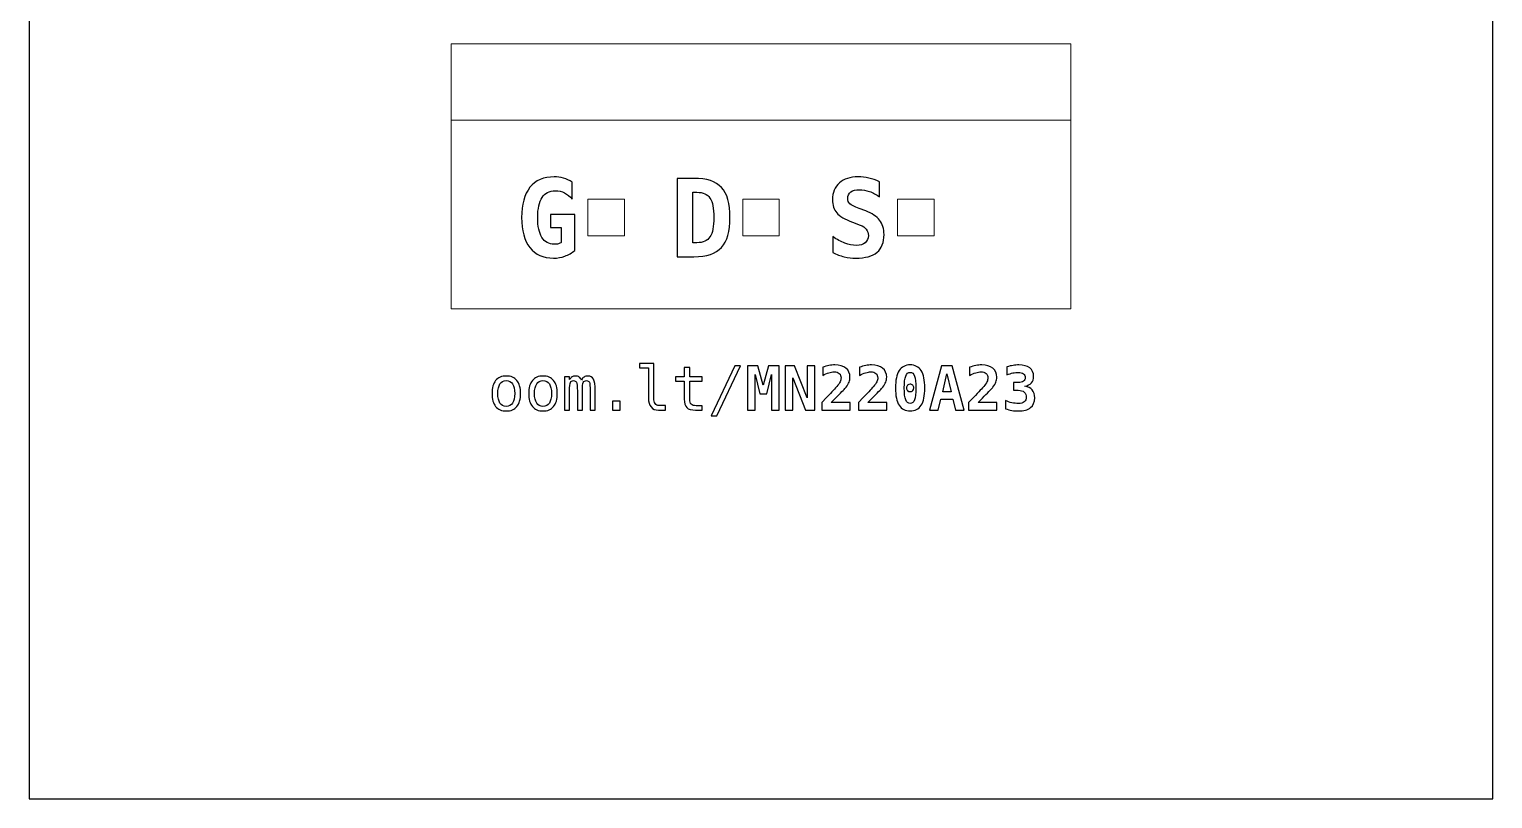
# Model space of a CAD drawing. Header units: centimetres. Extents: x -11.7 to -9.3, y -16.05 to -13.65.
# Drawn here: x -11.7 to -9.3, y -16.05 to -14.787 of the extents above; entities that cross this region are included whole.
import ezdxf

# ---------------------------------------------------------------- set-up
doc = ezdxf.new("R2010")
doc.units = ezdxf.units.CM
doc.header["$MEASUREMENT"] = 0
doc.layers.add('Layer 1', color=7, linetype='Continuous')

msp = doc.modelspace()

# ---------------------------------------------------------------- linework, layer by layer
at = {"layer": 'Layer 1', "color": 7}
msp.add_lwpolyline([(-11.7, -16.05), (-9.3, -16.05), (-9.3, -13.65), (-11.7, -13.65), (-11.7, -16.05)], close=True, dxfattribs=at)
at = {"layer": 'Layer 1', "color": 7, "lineweight": 20}
for points in [[(-11.008, -15.24605), (-9.992, -15.24605), (-9.992, -14.81105), (-11.008, -14.81105), (-11.008, -15.24605)], [(-10.784, -15.12605), (-10.724, -15.12605), (-10.724, -15.06605), (-10.784, -15.06605), (-10.784, -15.12605)], [(-10.53, -15.12605), (-10.47, -15.12605), (-10.47, -15.06605), (-10.53, -15.06605), (-10.53, -15.12605)], [(-10.276, -15.12605), (-10.216, -15.12605), (-10.216, -15.06605), (-10.276, -15.06605), (-10.276, -15.12605)]]:
    msp.add_lwpolyline(points, close=True, dxfattribs=at)
at = {"layer": 'Layer 1', "color": 250, "lineweight": 20}
msp.add_open_spline([(-11.008, -14.93605), (-11.008, -14.93605), (-9.992, -14.93605), (-9.992, -14.93605)], degree=3, dxfattribs=at)
at = {"layer": 'Layer 1', "color": 250}
for points, knots in [([(-10.82756, -15.13699), (-10.82756, -15.13699), (-10.82756, -15.11247), (-10.82756, -15.11247), (-10.82756, -15.11247), (-10.82756, -15.11247), (-10.84496, -15.11247), (-10.84496, -15.11247), (-10.84496, -15.11247), (-10.84496, -15.11247), (-10.84496, -15.0911), (-10.84496, -15.0911), (-10.84496, -15.0911), (-10.84496, -15.0911), (-10.80533, -15.0911), (-10.80533, -15.0911), (-10.80533, -15.0911), (-10.80533, -15.0911), (-10.80533, -15.15001), (-10.80533, -15.15001), (-10.80533, -15.15001), (-10.81021, -15.15418), (-10.81559, -15.15736), (-10.82147, -15.15951), (-10.82147, -15.15951), (-10.82738, -15.16165), (-10.83367, -15.16274), (-10.84037, -15.16274), (-10.84037, -15.16274), (-10.85704, -15.16274), (-10.86989, -15.15695), (-10.87897, -15.14539), (-10.87897, -15.14539), (-10.88806, -15.13381), (-10.89259, -15.11738), (-10.89259, -15.09606), (-10.89259, -15.09606), (-10.89259, -15.07443), (-10.888, -15.0579), (-10.87886, -15.04647), (-10.87886, -15.04647), (-10.86969, -15.03503), (-10.85646, -15.02933), (-10.83917, -15.02933), (-10.83917, -15.02933), (-10.834, -15.02933), (-10.82894, -15.03006), (-10.82394, -15.03153), (-10.82394, -15.03153), (-10.81894, -15.03297), (-10.81424, -15.03509), (-10.80989, -15.03785), (-10.80989, -15.03785), (-10.80989, -15.03785), (-10.80989, -15.06602), (-10.80989, -15.06602), (-10.80989, -15.06602), (-10.81345, -15.06143), (-10.81753, -15.05796), (-10.82218, -15.05564), (-10.82218, -15.05564), (-10.82679, -15.05332), (-10.83185, -15.05214), (-10.83738, -15.05214), (-10.83738, -15.05214), (-10.84702, -15.05214), (-10.85425, -15.05579), (-10.85901, -15.06305), (-10.85901, -15.06305), (-10.86378, -15.07031), (-10.86616, -15.08131), (-10.86616, -15.09606), (-10.86616, -15.09606), (-10.86616, -15.11038), (-10.86386, -15.12126), (-10.85928, -15.12872), (-10.85928, -15.12872), (-10.85466, -15.13619), (-10.84799, -15.13993), (-10.8392, -15.13993), (-10.8392, -15.13993), (-10.83655, -15.13993), (-10.83426, -15.13969), (-10.83229, -15.13919), (-10.83229, -15.13919), (-10.83035, -15.13872), (-10.82876, -15.13799), (-10.82756, -15.13699)], [0, 0, 0, 0, 0.0454545, 0.0454545, 0.0454545, 0.0454545, 0.0909091, 0.0909091, 0.0909091, 0.0909091, 0.1363636, 0.1363636, 0.1363636, 0.1363636, 0.1818182, 0.1818182, 0.1818182, 0.1818182, 0.2272727, 0.2272727, 0.2272727, 0.2272727, 0.2727273, 0.2727273, 0.2727273, 0.2727273, 0.3181818, 0.3181818, 0.3181818, 0.3181818, 0.3636364, 0.3636364, 0.3636364, 0.3636364, 0.4090909, 0.4090909, 0.4090909, 0.4090909, 0.4545455, 0.4545455, 0.4545455, 0.4545455, 0.5, 0.5, 0.5, 0.5, 0.5454545, 0.5454545, 0.5454545, 0.5454545, 0.5909091, 0.5909091, 0.5909091, 0.5909091, 0.6363636, 0.6363636, 0.6363636, 0.6363636, 0.6818182, 0.6818182, 0.6818182, 0.6818182, 0.7272727, 0.7272727, 0.7272727, 0.7272727, 0.7727273, 0.7727273, 0.7727273, 0.7727273, 0.8181818, 0.8181818, 0.8181818, 0.8181818, 0.8636364, 0.8636364, 0.8636364, 0.8636364, 0.9090909, 0.9090909, 0.9090909, 0.9090909, 0.9545455, 0.9545455, 0.9545455, 0.9545455, 1, 1, 1, 1]), ([(-10.63734, -15.03174), (-10.63734, -15.03174), (-10.61012, -15.03174), (-10.61012, -15.03174), (-10.61012, -15.03174), (-10.58913, -15.03174), (-10.57399, -15.03674), (-10.56476, -15.04676), (-10.56476, -15.04676), (-10.5555, -15.05679), (-10.55088, -15.07316), (-10.55088, -15.09592), (-10.55088, -15.09592), (-10.55088, -15.1187), (-10.5555, -15.13514), (-10.56476, -15.14522), (-10.56476, -15.14522), (-10.57399, -15.1553), (-10.58913, -15.16033), (-10.61012, -15.16033), (-10.61012, -15.16033), (-10.61012, -15.16033), (-10.63734, -15.16033), (-10.63734, -15.16033), (-10.63734, -15.16033), (-10.63734, -15.16033), (-10.63734, -15.03174), (-10.63734, -15.03174)], [0, 0, 0, 0, 0.1428571, 0.1428571, 0.1428571, 0.1428571, 0.2857143, 0.2857143, 0.2857143, 0.2857143, 0.4285714, 0.4285714, 0.4285714, 0.4285714, 0.5714286, 0.5714286, 0.5714286, 0.5714286, 0.7142857, 0.7142857, 0.7142857, 0.7142857, 0.8571429, 0.8571429, 0.8571429, 0.8571429, 1, 1, 1, 1]), ([(-10.34988, -15.10382), (-10.36267, -15.09894), (-10.37134, -15.0938), (-10.3759, -15.08845), (-10.3759, -15.08845), (-10.38042, -15.08307), (-10.38269, -15.07587), (-10.38269, -15.06678), (-10.38269, -15.06678), (-10.38269, -15.05514), (-10.37895, -15.04597), (-10.37149, -15.03932), (-10.37149, -15.03932), (-10.36402, -15.03265), (-10.35379, -15.02933), (-10.34074, -15.02933), (-10.34074, -15.02933), (-10.33483, -15.02933), (-10.32892, -15.03001), (-10.32301, -15.03136), (-10.32301, -15.03136), (-10.31707, -15.03271), (-10.31122, -15.03468), (-10.30543, -15.03733), (-10.30543, -15.03733), (-10.30543, -15.03733), (-10.30543, -15.06214), (-10.30543, -15.06214), (-10.30543, -15.06214), (-10.3109, -15.05829), (-10.31642, -15.05538), (-10.32204, -15.05335), (-10.32204, -15.05335), (-10.32768, -15.05135), (-10.33324, -15.05035), (-10.33877, -15.05035), (-10.33877, -15.05035), (-10.34491, -15.05035), (-10.34961, -15.05158), (-10.35288, -15.05405), (-10.35288, -15.05405), (-10.35614, -15.05652), (-10.35779, -15.06005), (-10.35779, -15.06464), (-10.35779, -15.06464), (-10.35779, -15.06819), (-10.35658, -15.07113), (-10.3542, -15.07346), (-10.3542, -15.07346), (-10.35182, -15.07578), (-10.34685, -15.07837), (-10.33927, -15.08116), (-10.33927, -15.08116), (-10.33927, -15.08116), (-10.32833, -15.0853), (-10.32833, -15.0853), (-10.32833, -15.0853), (-10.31801, -15.0891), (-10.3104, -15.09412), (-10.30552, -15.10038), (-10.30552, -15.10038), (-10.30064, -15.10665), (-10.2982, -15.11453), (-10.2982, -15.12405), (-10.2982, -15.12405), (-10.2982, -15.13704), (-10.30202, -15.14672), (-10.30969, -15.15313), (-10.30969, -15.15313), (-10.31736, -15.15953), (-10.32895, -15.16274), (-10.34444, -15.16274), (-10.34444, -15.16274), (-10.35082, -15.16274), (-10.3572, -15.16197), (-10.36361, -15.16045), (-10.36361, -15.16045), (-10.36999, -15.15892), (-10.37619, -15.15668), (-10.38216, -15.15368), (-10.38216, -15.15368), (-10.38216, -15.15368), (-10.38216, -15.1274), (-10.38216, -15.1274), (-10.38216, -15.1274), (-10.3754, -15.13222), (-10.36881, -15.13584), (-10.36249, -15.13819), (-10.36249, -15.13819), (-10.35614, -15.14054), (-10.34988, -15.14172), (-10.34368, -15.14172), (-10.34368, -15.14172), (-10.33741, -15.14172), (-10.33256, -15.14031), (-10.32912, -15.13746), (-10.32912, -15.13746), (-10.32568, -15.1346), (-10.32395, -15.13064), (-10.32395, -15.12552), (-10.32395, -15.12552), (-10.32395, -15.12167), (-10.3251, -15.11829), (-10.32739, -15.11541), (-10.32739, -15.11541), (-10.32968, -15.1125), (-10.333, -15.1102), (-10.33738, -15.10856), (-10.33738, -15.10856), (-10.33738, -15.10856), (-10.34988, -15.10382), (-10.34988, -15.10382)], [0, 0, 0, 0, 0.0357143, 0.0357143, 0.0357143, 0.0357143, 0.0714286, 0.0714286, 0.0714286, 0.0714286, 0.1071429, 0.1071429, 0.1071429, 0.1071429, 0.1428571, 0.1428571, 0.1428571, 0.1428571, 0.1785714, 0.1785714, 0.1785714, 0.1785714, 0.2142857, 0.2142857, 0.2142857, 0.2142857, 0.25, 0.25, 0.25, 0.25, 0.2857143, 0.2857143, 0.2857143, 0.2857143, 0.3214286, 0.3214286, 0.3214286, 0.3214286, 0.3571429, 0.3571429, 0.3571429, 0.3571429, 0.3928571, 0.3928571, 0.3928571, 0.3928571, 0.4285714, 0.4285714, 0.4285714, 0.4285714, 0.4642857, 0.4642857, 0.4642857, 0.4642857, 0.5, 0.5, 0.5, 0.5, 0.5357143, 0.5357143, 0.5357143, 0.5357143, 0.5714286, 0.5714286, 0.5714286, 0.5714286, 0.6071429, 0.6071429, 0.6071429, 0.6071429, 0.6428571, 0.6428571, 0.6428571, 0.6428571, 0.6785714, 0.6785714, 0.6785714, 0.6785714, 0.7142857, 0.7142857, 0.7142857, 0.7142857, 0.75, 0.75, 0.75, 0.75, 0.7857143, 0.7857143, 0.7857143, 0.7857143, 0.8214286, 0.8214286, 0.8214286, 0.8214286, 0.8571429, 0.8571429, 0.8571429, 0.8571429, 0.8928571, 0.8928571, 0.8928571, 0.8928571, 0.9285714, 0.9285714, 0.9285714, 0.9285714, 0.9642857, 0.9642857, 0.9642857, 0.9642857, 1, 1, 1, 1]), ([(-10.61194, -15.05464), (-10.61194, -15.05464), (-10.61194, -15.13743), (-10.61194, -15.13743), (-10.61194, -15.13743), (-10.61194, -15.13743), (-10.60506, -15.13743), (-10.60506, -15.13743), (-10.60506, -15.13743), (-10.59507, -15.13743), (-10.58792, -15.13428), (-10.58369, -15.12799), (-10.58369, -15.12799), (-10.57943, -15.1217), (-10.57731, -15.111), (-10.57731, -15.09592), (-10.57731, -15.09592), (-10.57731, -15.08093), (-10.57943, -15.07028), (-10.58369, -15.06402), (-10.58369, -15.06402), (-10.58792, -15.05776), (-10.59507, -15.05464), (-10.60506, -15.05464), (-10.60506, -15.05464), (-10.60506, -15.05464), (-10.61194, -15.05464), (-10.61194, -15.05464)], [0, 0, 0, 0, 0.1428571, 0.1428571, 0.1428571, 0.1428571, 0.2857143, 0.2857143, 0.2857143, 0.2857143, 0.4285714, 0.4285714, 0.4285714, 0.4285714, 0.5714286, 0.5714286, 0.5714286, 0.5714286, 0.7142857, 0.7142857, 0.7142857, 0.7142857, 0.8571429, 0.8571429, 0.8571429, 0.8571429, 1, 1, 1, 1]), ([(-10.67578, -15.39235), (-10.67578, -15.39639), (-10.67504, -15.39942), (-10.67356, -15.40147), (-10.67356, -15.40147), (-10.67208, -15.40352), (-10.66989, -15.40455), (-10.66699, -15.40455), (-10.66699, -15.40455), (-10.66699, -15.40455), (-10.65649, -15.40455), (-10.65649, -15.40455), (-10.65649, -15.40455), (-10.65649, -15.40455), (-10.65649, -15.41217), (-10.65649, -15.41217), (-10.65649, -15.41217), (-10.65649, -15.41217), (-10.66786, -15.41217), (-10.66786, -15.41217), (-10.66786, -15.41217), (-10.67324, -15.41217), (-10.67739, -15.41044), (-10.68034, -15.40699), (-10.68034, -15.40699), (-10.68329, -15.40354), (-10.68476, -15.39865), (-10.68476, -15.39235), (-10.68476, -15.39235), (-10.68476, -15.39235), (-10.68476, -15.34268), (-10.68476, -15.34268), (-10.68476, -15.34268), (-10.68476, -15.34268), (-10.69916, -15.34268), (-10.69916, -15.34268), (-10.69916, -15.34268), (-10.69916, -15.34268), (-10.69916, -15.33565), (-10.69916, -15.33565), (-10.69916, -15.33565), (-10.69916, -15.33565), (-10.67578, -15.33565), (-10.67578, -15.33565), (-10.67578, -15.33565), (-10.67578, -15.33565), (-10.67578, -15.39235), (-10.67578, -15.39235)], [0, 0, 0, 0, 0.0833333, 0.0833333, 0.0833333, 0.0833333, 0.1666667, 0.1666667, 0.1666667, 0.1666667, 0.25, 0.25, 0.25, 0.25, 0.3333333, 0.3333333, 0.3333333, 0.3333333, 0.4166667, 0.4166667, 0.4166667, 0.4166667, 0.5, 0.5, 0.5, 0.5, 0.5833333, 0.5833333, 0.5833333, 0.5833333, 0.6666667, 0.6666667, 0.6666667, 0.6666667, 0.75, 0.75, 0.75, 0.75, 0.8333333, 0.8333333, 0.8333333, 0.8333333, 0.9166667, 0.9166667, 0.9166667, 0.9166667, 1, 1, 1, 1]), ([(-10.91773, -15.35616), (-10.91015, -15.35616), (-10.90435, -15.35861), (-10.90033, -15.36353), (-10.90033, -15.36353), (-10.89631, -15.36845), (-10.8943, -15.37557), (-10.8943, -15.38487), (-10.8943, -15.38487), (-10.8943, -15.39422), (-10.8963, -15.40134), (-10.9003, -15.40624), (-10.9003, -15.40624), (-10.90432, -15.41114), (-10.91012, -15.41359), (-10.91773, -15.41359), (-10.91773, -15.41359), (-10.92533, -15.41359), (-10.93112, -15.41114), (-10.93514, -15.40624), (-10.93514, -15.40624), (-10.93914, -15.40134), (-10.94114, -15.39422), (-10.94114, -15.38487), (-10.94114, -15.38487), (-10.94114, -15.37557), (-10.93914, -15.36845), (-10.93514, -15.36353), (-10.93514, -15.36353), (-10.93112, -15.35861), (-10.92533, -15.35616), (-10.91773, -15.35616)], [0, 0, 0, 0, 0.125, 0.125, 0.125, 0.125, 0.25, 0.25, 0.25, 0.25, 0.375, 0.375, 0.375, 0.375, 0.5, 0.5, 0.5, 0.5, 0.625, 0.625, 0.625, 0.625, 0.75, 0.75, 0.75, 0.75, 0.875, 0.875, 0.875, 0.875, 1, 1, 1, 1]), ([(-10.85752, -15.35616), (-10.84994, -15.35616), (-10.84414, -15.35861), (-10.84012, -15.36353), (-10.84012, -15.36353), (-10.8361, -15.36845), (-10.83409, -15.37557), (-10.83409, -15.38487), (-10.83409, -15.38487), (-10.83409, -15.39422), (-10.83609, -15.40134), (-10.84009, -15.40624), (-10.84009, -15.40624), (-10.84411, -15.41114), (-10.84991, -15.41359), (-10.85752, -15.41359), (-10.85752, -15.41359), (-10.86512, -15.41359), (-10.87091, -15.41114), (-10.87493, -15.40624), (-10.87493, -15.40624), (-10.87893, -15.40134), (-10.88093, -15.39422), (-10.88093, -15.38487), (-10.88093, -15.38487), (-10.88093, -15.37557), (-10.87893, -15.36845), (-10.87493, -15.36353), (-10.87493, -15.36353), (-10.87091, -15.35861), (-10.86512, -15.35616), (-10.85752, -15.35616)], [0, 0, 0, 0, 0.125, 0.125, 0.125, 0.125, 0.25, 0.25, 0.25, 0.25, 0.375, 0.375, 0.375, 0.375, 0.5, 0.5, 0.5, 0.5, 0.625, 0.625, 0.625, 0.625, 0.75, 0.75, 0.75, 0.75, 0.875, 0.875, 0.875, 0.875, 1, 1, 1, 1]), ([(-10.7944, -15.36305), (-10.7933, -15.3607), (-10.79188, -15.35896), (-10.79016, -15.35785), (-10.79016, -15.35785), (-10.78846, -15.35673), (-10.7864, -15.35616), (-10.784, -15.35616), (-10.784, -15.35616), (-10.7796, -15.35616), (-10.77649, -15.35786), (-10.77469, -15.36126), (-10.77469, -15.36126), (-10.77288, -15.36467), (-10.77198, -15.37107), (-10.77198, -15.38048), (-10.77198, -15.38048), (-10.77198, -15.38048), (-10.77198, -15.41217), (-10.77198, -15.41217), (-10.77198, -15.41217), (-10.77198, -15.41217), (-10.78018, -15.41217), (-10.78018, -15.41217), (-10.78018, -15.41217), (-10.78018, -15.41217), (-10.78018, -15.38087), (-10.78018, -15.38087), (-10.78018, -15.38087), (-10.78018, -15.37315), (-10.78061, -15.36837), (-10.78148, -15.36648), (-10.78148, -15.36648), (-10.78233, -15.36462), (-10.78391, -15.36368), (-10.7862, -15.36368), (-10.7862, -15.36368), (-10.7888, -15.36368), (-10.79058, -15.36468), (-10.79155, -15.36668), (-10.79155, -15.36668), (-10.7925, -15.36868), (-10.79298, -15.37342), (-10.79298, -15.38087), (-10.79298, -15.38087), (-10.79298, -15.38087), (-10.79298, -15.41217), (-10.79298, -15.41217), (-10.79298, -15.41217), (-10.79298, -15.41217), (-10.80118, -15.41217), (-10.80118, -15.41217), (-10.80118, -15.41217), (-10.80118, -15.41217), (-10.80118, -15.38087), (-10.80118, -15.38087), (-10.80118, -15.38087), (-10.80118, -15.37305), (-10.80165, -15.36823), (-10.80258, -15.36642), (-10.80258, -15.36642), (-10.8035, -15.3646), (-10.80516, -15.36368), (-10.80758, -15.36368), (-10.80758, -15.36368), (-10.80996, -15.36368), (-10.81162, -15.36468), (-10.81253, -15.36668), (-10.81253, -15.36668), (-10.81347, -15.36868), (-10.81393, -15.37342), (-10.81393, -15.38087), (-10.81393, -15.38087), (-10.81393, -15.38087), (-10.81393, -15.41217), (-10.81393, -15.41217), (-10.81393, -15.41217), (-10.81393, -15.41217), (-10.82208, -15.41217), (-10.82208, -15.41217), (-10.82208, -15.41217), (-10.82208, -15.41217), (-10.82208, -15.35748), (-10.82208, -15.35748), (-10.82208, -15.35748), (-10.82208, -15.35748), (-10.81393, -15.35748), (-10.81393, -15.35748), (-10.81393, -15.35748), (-10.81393, -15.35748), (-10.81393, -15.36216), (-10.81393, -15.36216), (-10.81393, -15.36216), (-10.81287, -15.36021), (-10.81152, -15.35873), (-10.8099, -15.3577), (-10.8099, -15.3577), (-10.8083, -15.35668), (-10.80646, -15.35616), (-10.80441, -15.35616), (-10.80441, -15.35616), (-10.80193, -15.35616), (-10.79988, -15.35673), (-10.79823, -15.35786), (-10.79823, -15.35786), (-10.79658, -15.35901), (-10.79531, -15.36073), (-10.7944, -15.36305)], [0, 0, 0, 0, 0.037037, 0.037037, 0.037037, 0.037037, 0.0740741, 0.0740741, 0.0740741, 0.0740741, 0.1111111, 0.1111111, 0.1111111, 0.1111111, 0.1481481, 0.1481481, 0.1481481, 0.1481481, 0.1851852, 0.1851852, 0.1851852, 0.1851852, 0.2222222, 0.2222222, 0.2222222, 0.2222222, 0.2592593, 0.2592593, 0.2592593, 0.2592593, 0.2962963, 0.2962963, 0.2962963, 0.2962963, 0.3333333, 0.3333333, 0.3333333, 0.3333333, 0.3703704, 0.3703704, 0.3703704, 0.3703704, 0.4074074, 0.4074074, 0.4074074, 0.4074074, 0.4444444, 0.4444444, 0.4444444, 0.4444444, 0.4814815, 0.4814815, 0.4814815, 0.4814815, 0.5185185, 0.5185185, 0.5185185, 0.5185185, 0.5555556, 0.5555556, 0.5555556, 0.5555556, 0.5925926, 0.5925926, 0.5925926, 0.5925926, 0.6296296, 0.6296296, 0.6296296, 0.6296296, 0.6666667, 0.6666667, 0.6666667, 0.6666667, 0.7037037, 0.7037037, 0.7037037, 0.7037037, 0.7407407, 0.7407407, 0.7407407, 0.7407407, 0.7777778, 0.7777778, 0.7777778, 0.7777778, 0.8148148, 0.8148148, 0.8148148, 0.8148148, 0.8518519, 0.8518519, 0.8518519, 0.8518519, 0.8888889, 0.8888889, 0.8888889, 0.8888889, 0.9259259, 0.9259259, 0.9259259, 0.9259259, 0.962963, 0.962963, 0.962963, 0.962963, 1, 1, 1, 1]), ([(-10.61678, -15.34195), (-10.61678, -15.34195), (-10.61678, -15.35748), (-10.61678, -15.35748), (-10.61678, -15.35748), (-10.61678, -15.35748), (-10.59636, -15.35748), (-10.59636, -15.35748), (-10.59636, -15.35748), (-10.59636, -15.35748), (-10.59636, -15.36447), (-10.59636, -15.36447), (-10.59636, -15.36447), (-10.59636, -15.36447), (-10.61678, -15.36447), (-10.61678, -15.36447), (-10.61678, -15.36447), (-10.61678, -15.36447), (-10.61678, -15.39415), (-10.61678, -15.39415), (-10.61678, -15.39415), (-10.61678, -15.39819), (-10.61602, -15.401), (-10.61448, -15.40259), (-10.61448, -15.40259), (-10.61295, -15.40419), (-10.61028, -15.40499), (-10.60648, -15.40499), (-10.60648, -15.40499), (-10.60648, -15.40499), (-10.59636, -15.40499), (-10.59636, -15.40499), (-10.59636, -15.40499), (-10.59636, -15.40499), (-10.59636, -15.41217), (-10.59636, -15.41217), (-10.59636, -15.41217), (-10.59636, -15.41217), (-10.60735, -15.41217), (-10.60735, -15.41217), (-10.60735, -15.41217), (-10.6141, -15.41217), (-10.61885, -15.41082), (-10.62162, -15.40812), (-10.62162, -15.40812), (-10.62438, -15.40542), (-10.62577, -15.40075), (-10.62577, -15.39415), (-10.62577, -15.39415), (-10.62577, -15.39415), (-10.62577, -15.36447), (-10.62577, -15.36447), (-10.62577, -15.36447), (-10.62577, -15.36447), (-10.64037, -15.36447), (-10.64037, -15.36447), (-10.64037, -15.36447), (-10.64037, -15.36447), (-10.64037, -15.35748), (-10.64037, -15.35748), (-10.64037, -15.35748), (-10.64037, -15.35748), (-10.62577, -15.35748), (-10.62577, -15.35748), (-10.62577, -15.35748), (-10.62577, -15.35748), (-10.62577, -15.34195), (-10.62577, -15.34195), (-10.62577, -15.34195), (-10.62577, -15.34195), (-10.61678, -15.34195), (-10.61678, -15.34195)], [0, 0, 0, 0, 0.0555556, 0.0555556, 0.0555556, 0.0555556, 0.1111111, 0.1111111, 0.1111111, 0.1111111, 0.1666667, 0.1666667, 0.1666667, 0.1666667, 0.2222222, 0.2222222, 0.2222222, 0.2222222, 0.2777778, 0.2777778, 0.2777778, 0.2777778, 0.3333333, 0.3333333, 0.3333333, 0.3333333, 0.3888889, 0.3888889, 0.3888889, 0.3888889, 0.4444444, 0.4444444, 0.4444444, 0.4444444, 0.5, 0.5, 0.5, 0.5, 0.5555556, 0.5555556, 0.5555556, 0.5555556, 0.6111111, 0.6111111, 0.6111111, 0.6111111, 0.6666667, 0.6666667, 0.6666667, 0.6666667, 0.7222222, 0.7222222, 0.7222222, 0.7222222, 0.7777778, 0.7777778, 0.7777778, 0.7777778, 0.8333333, 0.8333333, 0.8333333, 0.8333333, 0.8888889, 0.8888889, 0.8888889, 0.8888889, 0.9444444, 0.9444444, 0.9444444, 0.9444444, 1, 1, 1, 1]), ([(-10.54314, -15.33926), (-10.54314, -15.33926), (-10.53385, -15.33926), (-10.53385, -15.33926), (-10.53385, -15.33926), (-10.53385, -15.33926), (-10.57224, -15.42145), (-10.57224, -15.42145), (-10.57224, -15.42145), (-10.57224, -15.42145), (-10.58158, -15.42145), (-10.58158, -15.42145), (-10.58158, -15.42145), (-10.58158, -15.42145), (-10.54314, -15.33926), (-10.54314, -15.33926)], [0, 0, 0, 0, 0.25, 0.25, 0.25, 0.25, 0.5, 0.5, 0.5, 0.5, 0.75, 0.75, 0.75, 0.75, 1, 1, 1, 1]), ([(-10.52215, -15.33926), (-10.52215, -15.33926), (-10.50496, -15.33926), (-10.50496, -15.33926), (-10.50496, -15.33926), (-10.50496, -15.33926), (-10.49626, -15.37125), (-10.49626, -15.37125), (-10.49626, -15.37125), (-10.49626, -15.37125), (-10.48763, -15.33926), (-10.48763, -15.33926), (-10.48763, -15.33926), (-10.48763, -15.33926), (-10.47034, -15.33926), (-10.47034, -15.33926), (-10.47034, -15.33926), (-10.47034, -15.33926), (-10.47034, -15.41217), (-10.47034, -15.41217), (-10.47034, -15.41217), (-10.47034, -15.41217), (-10.48275, -15.41217), (-10.48275, -15.41217), (-10.48275, -15.41217), (-10.48275, -15.41217), (-10.48275, -15.35376), (-10.48275, -15.35376), (-10.48275, -15.35376), (-10.48275, -15.35376), (-10.49046, -15.38565), (-10.49046, -15.38565), (-10.49046, -15.38565), (-10.49046, -15.38565), (-10.50193, -15.38565), (-10.50193, -15.38565), (-10.50193, -15.38565), (-10.50193, -15.38565), (-10.50975, -15.35376), (-10.50975, -15.35376), (-10.50975, -15.35376), (-10.50975, -15.35376), (-10.50975, -15.41217), (-10.50975, -15.41217), (-10.50975, -15.41217), (-10.50975, -15.41217), (-10.52215, -15.41217), (-10.52215, -15.41217), (-10.52215, -15.41217), (-10.52215, -15.41217), (-10.52215, -15.33926), (-10.52215, -15.33926)], [0, 0, 0, 0, 0.0769231, 0.0769231, 0.0769231, 0.0769231, 0.1538462, 0.1538462, 0.1538462, 0.1538462, 0.2307692, 0.2307692, 0.2307692, 0.2307692, 0.3076923, 0.3076923, 0.3076923, 0.3076923, 0.3846154, 0.3846154, 0.3846154, 0.3846154, 0.4615385, 0.4615385, 0.4615385, 0.4615385, 0.5384615, 0.5384615, 0.5384615, 0.5384615, 0.6153846, 0.6153846, 0.6153846, 0.6153846, 0.6923077, 0.6923077, 0.6923077, 0.6923077, 0.7692308, 0.7692308, 0.7692308, 0.7692308, 0.8461538, 0.8461538, 0.8461538, 0.8461538, 0.9230769, 0.9230769, 0.9230769, 0.9230769, 1, 1, 1, 1]), ([(-10.46032, -15.33926), (-10.46032, -15.33926), (-10.44484, -15.33926), (-10.44484, -15.33926), (-10.44484, -15.33926), (-10.44484, -15.33926), (-10.42454, -15.39225), (-10.42454, -15.39225), (-10.42454, -15.39225), (-10.42454, -15.39225), (-10.42454, -15.33926), (-10.42454, -15.33926), (-10.42454, -15.33926), (-10.42454, -15.33926), (-10.41183, -15.33926), (-10.41183, -15.33926), (-10.41183, -15.33926), (-10.41183, -15.33926), (-10.41183, -15.41217), (-10.41183, -15.41217), (-10.41183, -15.41217), (-10.41183, -15.41217), (-10.42722, -15.41217), (-10.42722, -15.41217), (-10.42722, -15.41217), (-10.42722, -15.41217), (-10.44762, -15.35918), (-10.44762, -15.35918), (-10.44762, -15.35918), (-10.44762, -15.35918), (-10.44762, -15.41217), (-10.44762, -15.41217), (-10.44762, -15.41217), (-10.44762, -15.41217), (-10.46032, -15.41217), (-10.46032, -15.41217), (-10.46032, -15.41217), (-10.46032, -15.41217), (-10.46032, -15.33926), (-10.46032, -15.33926)], [0, 0, 0, 0, 0.1, 0.1, 0.1, 0.1, 0.2, 0.2, 0.2, 0.2, 0.3, 0.3, 0.3, 0.3, 0.4, 0.4, 0.4, 0.4, 0.5, 0.5, 0.5, 0.5, 0.6, 0.6, 0.6, 0.6, 0.7, 0.7, 0.7, 0.7, 0.8, 0.8, 0.8, 0.8, 0.9, 0.9, 0.9, 0.9, 1, 1, 1, 1]), ([(-10.38474, -15.39947), (-10.38474, -15.39947), (-10.35402, -15.39947), (-10.35402, -15.39947), (-10.35402, -15.39947), (-10.35402, -15.39947), (-10.35402, -15.41217), (-10.35402, -15.41217), (-10.35402, -15.41217), (-10.35402, -15.41217), (-10.40031, -15.41217), (-10.40031, -15.41217), (-10.40031, -15.41217), (-10.40031, -15.41217), (-10.40031, -15.39985), (-10.40031, -15.39985), (-10.40031, -15.39985), (-10.40031, -15.39985), (-10.3925, -15.39157), (-10.3925, -15.39157), (-10.3925, -15.39157), (-10.38323, -15.3817), (-10.37759, -15.37563), (-10.37561, -15.37335), (-10.37561, -15.37335), (-10.37318, -15.37055), (-10.37141, -15.36807), (-10.37034, -15.3659), (-10.37034, -15.3659), (-10.36926, -15.36373), (-10.36873, -15.3616), (-10.36873, -15.35948), (-10.36873, -15.35948), (-10.36873, -15.35623), (-10.36971, -15.35371), (-10.37168, -15.35195), (-10.37168, -15.35195), (-10.37364, -15.35016), (-10.37644, -15.34928), (-10.38004, -15.34928), (-10.38004, -15.34928), (-10.38263, -15.34928), (-10.38551, -15.3498), (-10.38871, -15.35081), (-10.38871, -15.35081), (-10.39193, -15.35185), (-10.39526, -15.35333), (-10.39875, -15.35528), (-10.39875, -15.35528), (-10.39875, -15.35528), (-10.39875, -15.34185), (-10.39875, -15.34185), (-10.39875, -15.34185), (-10.39526, -15.34058), (-10.39186, -15.33961), (-10.38851, -15.33895), (-10.38851, -15.33895), (-10.38518, -15.33828), (-10.38198, -15.33795), (-10.37893, -15.33795), (-10.37893, -15.33795), (-10.37121, -15.33795), (-10.36514, -15.33975), (-10.36074, -15.34335), (-10.36074, -15.34335), (-10.35633, -15.34693), (-10.35412, -15.35185), (-10.35412, -15.35806), (-10.35412, -15.35806), (-10.35412, -15.36093), (-10.35461, -15.36362), (-10.35556, -15.36612), (-10.35556, -15.36612), (-10.35653, -15.36863), (-10.35818, -15.37142), (-10.36053, -15.37447), (-10.36053, -15.37447), (-10.36224, -15.37668), (-10.36698, -15.38167), (-10.37473, -15.38942), (-10.37473, -15.38942), (-10.37893, -15.3936), (-10.38226, -15.39697), (-10.38474, -15.39947)], [0, 0, 0, 0, 0.047619, 0.047619, 0.047619, 0.047619, 0.0952381, 0.0952381, 0.0952381, 0.0952381, 0.1428571, 0.1428571, 0.1428571, 0.1428571, 0.1904762, 0.1904762, 0.1904762, 0.1904762, 0.2380952, 0.2380952, 0.2380952, 0.2380952, 0.2857143, 0.2857143, 0.2857143, 0.2857143, 0.3333333, 0.3333333, 0.3333333, 0.3333333, 0.3809524, 0.3809524, 0.3809524, 0.3809524, 0.4285714, 0.4285714, 0.4285714, 0.4285714, 0.4761905, 0.4761905, 0.4761905, 0.4761905, 0.5238095, 0.5238095, 0.5238095, 0.5238095, 0.5714286, 0.5714286, 0.5714286, 0.5714286, 0.6190476, 0.6190476, 0.6190476, 0.6190476, 0.6666667, 0.6666667, 0.6666667, 0.6666667, 0.7142857, 0.7142857, 0.7142857, 0.7142857, 0.7619048, 0.7619048, 0.7619048, 0.7619048, 0.8095238, 0.8095238, 0.8095238, 0.8095238, 0.8571429, 0.8571429, 0.8571429, 0.8571429, 0.9047619, 0.9047619, 0.9047619, 0.9047619, 0.952381, 0.952381, 0.952381, 0.952381, 1, 1, 1, 1]), ([(-10.32453, -15.39947), (-10.32453, -15.39947), (-10.29381, -15.39947), (-10.29381, -15.39947), (-10.29381, -15.39947), (-10.29381, -15.39947), (-10.29381, -15.41217), (-10.29381, -15.41217), (-10.29381, -15.41217), (-10.29381, -15.41217), (-10.3401, -15.41217), (-10.3401, -15.41217), (-10.3401, -15.41217), (-10.3401, -15.41217), (-10.3401, -15.39985), (-10.3401, -15.39985), (-10.3401, -15.39985), (-10.3401, -15.39985), (-10.33229, -15.39157), (-10.33229, -15.39157), (-10.33229, -15.39157), (-10.32302, -15.3817), (-10.31738, -15.37563), (-10.3154, -15.37335), (-10.3154, -15.37335), (-10.31297, -15.37055), (-10.3112, -15.36807), (-10.31013, -15.3659), (-10.31013, -15.3659), (-10.30905, -15.36373), (-10.30852, -15.3616), (-10.30852, -15.35948), (-10.30852, -15.35948), (-10.30852, -15.35623), (-10.3095, -15.35371), (-10.31147, -15.35195), (-10.31147, -15.35195), (-10.31343, -15.35016), (-10.31623, -15.34928), (-10.31983, -15.34928), (-10.31983, -15.34928), (-10.32242, -15.34928), (-10.3253, -15.3498), (-10.3285, -15.35081), (-10.3285, -15.35081), (-10.33172, -15.35185), (-10.33505, -15.35333), (-10.33854, -15.35528), (-10.33854, -15.35528), (-10.33854, -15.35528), (-10.33854, -15.34185), (-10.33854, -15.34185), (-10.33854, -15.34185), (-10.33505, -15.34058), (-10.33165, -15.33961), (-10.3283, -15.33895), (-10.3283, -15.33895), (-10.32497, -15.33828), (-10.32177, -15.33795), (-10.31872, -15.33795), (-10.31872, -15.33795), (-10.311, -15.33795), (-10.30493, -15.33975), (-10.30053, -15.34335), (-10.30053, -15.34335), (-10.29612, -15.34693), (-10.29391, -15.35185), (-10.29391, -15.35806), (-10.29391, -15.35806), (-10.29391, -15.36093), (-10.2944, -15.36362), (-10.29535, -15.36612), (-10.29535, -15.36612), (-10.29632, -15.36863), (-10.29797, -15.37142), (-10.30032, -15.37447), (-10.30032, -15.37447), (-10.30203, -15.37668), (-10.30677, -15.38167), (-10.31452, -15.38942), (-10.31452, -15.38942), (-10.31872, -15.3936), (-10.32205, -15.39697), (-10.32453, -15.39947)], [0, 0, 0, 0, 0.047619, 0.047619, 0.047619, 0.047619, 0.0952381, 0.0952381, 0.0952381, 0.0952381, 0.1428571, 0.1428571, 0.1428571, 0.1428571, 0.1904762, 0.1904762, 0.1904762, 0.1904762, 0.2380952, 0.2380952, 0.2380952, 0.2380952, 0.2857143, 0.2857143, 0.2857143, 0.2857143, 0.3333333, 0.3333333, 0.3333333, 0.3333333, 0.3809524, 0.3809524, 0.3809524, 0.3809524, 0.4285714, 0.4285714, 0.4285714, 0.4285714, 0.4761905, 0.4761905, 0.4761905, 0.4761905, 0.5238095, 0.5238095, 0.5238095, 0.5238095, 0.5714286, 0.5714286, 0.5714286, 0.5714286, 0.6190476, 0.6190476, 0.6190476, 0.6190476, 0.6666667, 0.6666667, 0.6666667, 0.6666667, 0.7142857, 0.7142857, 0.7142857, 0.7142857, 0.7619048, 0.7619048, 0.7619048, 0.7619048, 0.8095238, 0.8095238, 0.8095238, 0.8095238, 0.8571429, 0.8571429, 0.8571429, 0.8571429, 0.9047619, 0.9047619, 0.9047619, 0.9047619, 0.952381, 0.952381, 0.952381, 0.952381, 1, 1, 1, 1]), ([(-10.27951, -15.37578), (-10.27951, -15.36317), (-10.27751, -15.3537), (-10.27351, -15.3474), (-10.27351, -15.3474), (-10.26949, -15.3411), (-10.26347, -15.33795), (-10.25542, -15.33795), (-10.25542, -15.33795), (-10.24736, -15.33795), (-10.24132, -15.34108), (-10.23731, -15.34736), (-10.23731, -15.34736), (-10.2333, -15.35365), (-10.2313, -15.36313), (-10.2313, -15.37578), (-10.2313, -15.37578), (-10.2313, -15.38842), (-10.2333, -15.39789), (-10.23731, -15.40417), (-10.23731, -15.40417), (-10.24132, -15.41045), (-10.24736, -15.41359), (-10.25542, -15.41359), (-10.25542, -15.41359), (-10.26347, -15.41359), (-10.26949, -15.41044), (-10.27351, -15.40414), (-10.27351, -15.40414), (-10.27751, -15.39784), (-10.27951, -15.38838), (-10.27951, -15.37578)], [0, 0, 0, 0, 0.125, 0.125, 0.125, 0.125, 0.25, 0.25, 0.25, 0.25, 0.375, 0.375, 0.375, 0.375, 0.5, 0.5, 0.5, 0.5, 0.625, 0.625, 0.625, 0.625, 0.75, 0.75, 0.75, 0.75, 0.875, 0.875, 0.875, 0.875, 1, 1, 1, 1]), ([(-10.25542, -15.35015), (-10.25876, -15.35015), (-10.26117, -15.35218), (-10.26271, -15.35625), (-10.26271, -15.35625), (-10.26424, -15.36033), (-10.26501, -15.36683), (-10.26501, -15.37578), (-10.26501, -15.37578), (-10.26501, -15.38472), (-10.26424, -15.3912), (-10.26271, -15.39528), (-10.26271, -15.39528), (-10.26117, -15.39935), (-10.25876, -15.40139), (-10.25542, -15.40139), (-10.25542, -15.40139), (-10.25207, -15.40139), (-10.24964, -15.39935), (-10.24811, -15.39528), (-10.24811, -15.39528), (-10.24657, -15.3912), (-10.24581, -15.38472), (-10.24581, -15.37578), (-10.24581, -15.37578), (-10.24581, -15.36683), (-10.24657, -15.36033), (-10.24811, -15.35625), (-10.24811, -15.35625), (-10.24964, -15.35218), (-10.25207, -15.35015), (-10.25542, -15.35015)], [0, 0, 0, 0, 0.125, 0.125, 0.125, 0.125, 0.25, 0.25, 0.25, 0.25, 0.375, 0.375, 0.375, 0.375, 0.5, 0.5, 0.5, 0.5, 0.625, 0.625, 0.625, 0.625, 0.75, 0.75, 0.75, 0.75, 0.875, 0.875, 0.875, 0.875, 1, 1, 1, 1]), ([(-10.204, -15.33926), (-10.204, -15.33926), (-10.18638, -15.33926), (-10.18638, -15.33926), (-10.18638, -15.33926), (-10.18638, -15.33926), (-10.16669, -15.41217), (-10.16669, -15.41217), (-10.16669, -15.41217), (-10.16669, -15.41217), (-10.1811, -15.41217), (-10.1811, -15.41217), (-10.1811, -15.41217), (-10.1811, -15.41217), (-10.1856, -15.39415), (-10.1856, -15.39415), (-10.1856, -15.39415), (-10.1856, -15.39415), (-10.20488, -15.39415), (-10.20488, -15.39415), (-10.20488, -15.39415), (-10.20488, -15.39415), (-10.20928, -15.41217), (-10.20928, -15.41217), (-10.20928, -15.41217), (-10.20928, -15.41217), (-10.22368, -15.41217), (-10.22368, -15.41217), (-10.22368, -15.41217), (-10.22368, -15.41217), (-10.204, -15.33926), (-10.204, -15.33926)], [0, 0, 0, 0, 0.125, 0.125, 0.125, 0.125, 0.25, 0.25, 0.25, 0.25, 0.375, 0.375, 0.375, 0.375, 0.5, 0.5, 0.5, 0.5, 0.625, 0.625, 0.625, 0.625, 0.75, 0.75, 0.75, 0.75, 0.875, 0.875, 0.875, 0.875, 1, 1, 1, 1]), ([(-10.19521, -15.35245), (-10.19521, -15.35245), (-10.202, -15.38228), (-10.202, -15.38228), (-10.202, -15.38228), (-10.202, -15.38228), (-10.18838, -15.38228), (-10.18838, -15.38228), (-10.18838, -15.38228), (-10.18838, -15.38228), (-10.19521, -15.35245), (-10.19521, -15.35245)], [0, 0, 0, 0, 0.3333333, 0.3333333, 0.3333333, 0.3333333, 0.6666667, 0.6666667, 0.6666667, 0.6666667, 1, 1, 1, 1]), ([(-10.1439, -15.39947), (-10.1439, -15.39947), (-10.11318, -15.39947), (-10.11318, -15.39947), (-10.11318, -15.39947), (-10.11318, -15.39947), (-10.11318, -15.41217), (-10.11318, -15.41217), (-10.11318, -15.41217), (-10.11318, -15.41217), (-10.15947, -15.41217), (-10.15947, -15.41217), (-10.15947, -15.41217), (-10.15947, -15.41217), (-10.15947, -15.39985), (-10.15947, -15.39985), (-10.15947, -15.39985), (-10.15947, -15.39985), (-10.15166, -15.39157), (-10.15166, -15.39157), (-10.15166, -15.39157), (-10.14239, -15.3817), (-10.13675, -15.37563), (-10.13477, -15.37335), (-10.13477, -15.37335), (-10.13234, -15.37055), (-10.13057, -15.36807), (-10.1295, -15.3659), (-10.1295, -15.3659), (-10.12842, -15.36373), (-10.12789, -15.3616), (-10.12789, -15.35948), (-10.12789, -15.35948), (-10.12789, -15.35623), (-10.12887, -15.35371), (-10.13084, -15.35195), (-10.13084, -15.35195), (-10.1328, -15.35016), (-10.1356, -15.34928), (-10.1392, -15.34928), (-10.1392, -15.34928), (-10.14179, -15.34928), (-10.14467, -15.3498), (-10.14787, -15.35081), (-10.14787, -15.35081), (-10.15109, -15.35185), (-10.15442, -15.35333), (-10.15791, -15.35528), (-10.15791, -15.35528), (-10.15791, -15.35528), (-10.15791, -15.34185), (-10.15791, -15.34185), (-10.15791, -15.34185), (-10.15442, -15.34058), (-10.15102, -15.33961), (-10.14767, -15.33895), (-10.14767, -15.33895), (-10.14434, -15.33828), (-10.14114, -15.33795), (-10.13809, -15.33795), (-10.13809, -15.33795), (-10.13037, -15.33795), (-10.1243, -15.33975), (-10.1199, -15.34335), (-10.1199, -15.34335), (-10.11549, -15.34693), (-10.11328, -15.35185), (-10.11328, -15.35806), (-10.11328, -15.35806), (-10.11328, -15.36093), (-10.11377, -15.36362), (-10.11472, -15.36612), (-10.11472, -15.36612), (-10.11569, -15.36863), (-10.11734, -15.37142), (-10.11969, -15.37447), (-10.11969, -15.37447), (-10.1214, -15.37668), (-10.12614, -15.38167), (-10.13389, -15.38942), (-10.13389, -15.38942), (-10.13809, -15.3936), (-10.14142, -15.39697), (-10.1439, -15.39947)], [0, 0, 0, 0, 0.047619, 0.047619, 0.047619, 0.047619, 0.0952381, 0.0952381, 0.0952381, 0.0952381, 0.1428571, 0.1428571, 0.1428571, 0.1428571, 0.1904762, 0.1904762, 0.1904762, 0.1904762, 0.2380952, 0.2380952, 0.2380952, 0.2380952, 0.2857143, 0.2857143, 0.2857143, 0.2857143, 0.3333333, 0.3333333, 0.3333333, 0.3333333, 0.3809524, 0.3809524, 0.3809524, 0.3809524, 0.4285714, 0.4285714, 0.4285714, 0.4285714, 0.4761905, 0.4761905, 0.4761905, 0.4761905, 0.5238095, 0.5238095, 0.5238095, 0.5238095, 0.5714286, 0.5714286, 0.5714286, 0.5714286, 0.6190476, 0.6190476, 0.6190476, 0.6190476, 0.6666667, 0.6666667, 0.6666667, 0.6666667, 0.7142857, 0.7142857, 0.7142857, 0.7142857, 0.7619048, 0.7619048, 0.7619048, 0.7619048, 0.8095238, 0.8095238, 0.8095238, 0.8095238, 0.8571429, 0.8571429, 0.8571429, 0.8571429, 0.9047619, 0.9047619, 0.9047619, 0.9047619, 0.952381, 0.952381, 0.952381, 0.952381, 1, 1, 1, 1]), ([(-10.07808, -15.37955), (-10.07808, -15.37955), (-10.08579, -15.37955), (-10.08579, -15.37955), (-10.08579, -15.37955), (-10.08579, -15.37955), (-10.08579, -15.36685), (-10.08579, -15.36685), (-10.08579, -15.36685), (-10.08579, -15.36685), (-10.07808, -15.36685), (-10.07808, -15.36685), (-10.07808, -15.36685), (-10.07451, -15.36685), (-10.07173, -15.36615), (-10.06976, -15.36473), (-10.06976, -15.36473), (-10.06779, -15.36332), (-10.06681, -15.36131), (-10.06681, -15.35875), (-10.06681, -15.35875), (-10.06681, -15.35605), (-10.06779, -15.35393), (-10.06976, -15.35241), (-10.06976, -15.35241), (-10.07173, -15.3509), (-10.07451, -15.35015), (-10.07808, -15.35015), (-10.07808, -15.35015), (-10.08081, -15.35015), (-10.08374, -15.3505), (-10.08686, -15.35118), (-10.08686, -15.35118), (-10.09, -15.35186), (-10.09323, -15.35286), (-10.09658, -15.35416), (-10.09658, -15.35416), (-10.09658, -15.35416), (-10.09658, -15.34108), (-10.09658, -15.34108), (-10.09658, -15.34108), (-10.09323, -15.34006), (-10.08993, -15.3393), (-10.08668, -15.33875), (-10.08668, -15.33875), (-10.08341, -15.33821), (-10.08029, -15.33795), (-10.07729, -15.33795), (-10.07729, -15.33795), (-10.06961, -15.33795), (-10.06363, -15.33963), (-10.05934, -15.34298), (-10.05934, -15.34298), (-10.05504, -15.34633), (-10.05289, -15.35095), (-10.05289, -15.35685), (-10.05289, -15.35685), (-10.05289, -15.36116), (-10.05412, -15.36472), (-10.05661, -15.36747), (-10.05661, -15.36747), (-10.05908, -15.37022), (-10.06261, -15.37202), (-10.06719, -15.37285), (-10.06719, -15.37285), (-10.06199, -15.37377), (-10.05801, -15.37585), (-10.05528, -15.37908), (-10.05528, -15.37908), (-10.05254, -15.38232), (-10.05117, -15.38658), (-10.05117, -15.39185), (-10.05117, -15.39185), (-10.05117, -15.39892), (-10.05344, -15.4043), (-10.05796, -15.40802), (-10.05796, -15.40802), (-10.06249, -15.41174), (-10.06906, -15.41359), (-10.07769, -15.41359), (-10.07769, -15.41359), (-10.08136, -15.41359), (-10.08498, -15.41327), (-10.08855, -15.41265), (-10.08855, -15.41265), (-10.09211, -15.41204), (-10.09553, -15.41114), (-10.09878, -15.40997), (-10.09878, -15.40997), (-10.09878, -15.40997), (-10.09878, -15.39659), (-10.09878, -15.39659), (-10.09878, -15.39659), (-10.09571, -15.39812), (-10.09241, -15.39929), (-10.08886, -15.40009), (-10.08886, -15.40009), (-10.08533, -15.40089), (-10.08159, -15.40129), (-10.07769, -15.40129), (-10.07769, -15.40129), (-10.07378, -15.40129), (-10.07069, -15.40039), (-10.06841, -15.39857), (-10.06841, -15.39857), (-10.06613, -15.39677), (-10.06499, -15.39433), (-10.06499, -15.39127), (-10.06499, -15.39127), (-10.06499, -15.38753), (-10.06613, -15.38463), (-10.06841, -15.3826), (-10.06841, -15.3826), (-10.07069, -15.38057), (-10.07391, -15.37955), (-10.07808, -15.37955)], [0, 0, 0, 0, 0.0344828, 0.0344828, 0.0344828, 0.0344828, 0.0689655, 0.0689655, 0.0689655, 0.0689655, 0.1034483, 0.1034483, 0.1034483, 0.1034483, 0.137931, 0.137931, 0.137931, 0.137931, 0.1724138, 0.1724138, 0.1724138, 0.1724138, 0.2068966, 0.2068966, 0.2068966, 0.2068966, 0.2413793, 0.2413793, 0.2413793, 0.2413793, 0.2758621, 0.2758621, 0.2758621, 0.2758621, 0.3103448, 0.3103448, 0.3103448, 0.3103448, 0.3448276, 0.3448276, 0.3448276, 0.3448276, 0.3793103, 0.3793103, 0.3793103, 0.3793103, 0.4137931, 0.4137931, 0.4137931, 0.4137931, 0.4482759, 0.4482759, 0.4482759, 0.4482759, 0.4827586, 0.4827586, 0.4827586, 0.4827586, 0.5172414, 0.5172414, 0.5172414, 0.5172414, 0.5517241, 0.5517241, 0.5517241, 0.5517241, 0.5862069, 0.5862069, 0.5862069, 0.5862069, 0.6206897, 0.6206897, 0.6206897, 0.6206897, 0.6551724, 0.6551724, 0.6551724, 0.6551724, 0.6896552, 0.6896552, 0.6896552, 0.6896552, 0.7241379, 0.7241379, 0.7241379, 0.7241379, 0.7586207, 0.7586207, 0.7586207, 0.7586207, 0.7931034, 0.7931034, 0.7931034, 0.7931034, 0.8275862, 0.8275862, 0.8275862, 0.8275862, 0.862069, 0.862069, 0.862069, 0.862069, 0.8965517, 0.8965517, 0.8965517, 0.8965517, 0.9310345, 0.9310345, 0.9310345, 0.9310345, 0.9655172, 0.9655172, 0.9655172, 0.9655172, 1, 1, 1, 1]), ([(-10.91773, -15.36378), (-10.9223, -15.36378), (-10.92575, -15.36555), (-10.9281, -15.3691), (-10.9281, -15.3691), (-10.93045, -15.37265), (-10.93162, -15.37792), (-10.93162, -15.38487), (-10.93162, -15.38487), (-10.93162, -15.3918), (-10.93045, -15.39705), (-10.9281, -15.40062), (-10.9281, -15.40062), (-10.92575, -15.40419), (-10.9223, -15.40597), (-10.91773, -15.40597), (-10.91773, -15.40597), (-10.91315, -15.40597), (-10.90968, -15.40419), (-10.90733, -15.40062), (-10.90733, -15.40062), (-10.90498, -15.39705), (-10.90382, -15.3918), (-10.90382, -15.38487), (-10.90382, -15.38487), (-10.90382, -15.37792), (-10.90498, -15.37265), (-10.90733, -15.3691), (-10.90733, -15.3691), (-10.90968, -15.36555), (-10.91315, -15.36378), (-10.91773, -15.36378)], [0, 0, 0, 0, 0.125, 0.125, 0.125, 0.125, 0.25, 0.25, 0.25, 0.25, 0.375, 0.375, 0.375, 0.375, 0.5, 0.5, 0.5, 0.5, 0.625, 0.625, 0.625, 0.625, 0.75, 0.75, 0.75, 0.75, 0.875, 0.875, 0.875, 0.875, 1, 1, 1, 1]), ([(-10.85752, -15.36378), (-10.86209, -15.36378), (-10.86554, -15.36555), (-10.86789, -15.3691), (-10.86789, -15.3691), (-10.87024, -15.37265), (-10.87141, -15.37792), (-10.87141, -15.38487), (-10.87141, -15.38487), (-10.87141, -15.3918), (-10.87024, -15.39705), (-10.86789, -15.40062), (-10.86789, -15.40062), (-10.86554, -15.40419), (-10.86209, -15.40597), (-10.85752, -15.40597), (-10.85752, -15.40597), (-10.85294, -15.40597), (-10.84947, -15.40419), (-10.84712, -15.40062), (-10.84712, -15.40062), (-10.84477, -15.39705), (-10.84361, -15.3918), (-10.84361, -15.38487), (-10.84361, -15.38487), (-10.84361, -15.37792), (-10.84477, -15.37265), (-10.84712, -15.3691), (-10.84712, -15.3691), (-10.84947, -15.36555), (-10.85294, -15.36378), (-10.85752, -15.36378)], [0, 0, 0, 0, 0.125, 0.125, 0.125, 0.125, 0.25, 0.25, 0.25, 0.25, 0.375, 0.375, 0.375, 0.375, 0.5, 0.5, 0.5, 0.5, 0.625, 0.625, 0.625, 0.625, 0.75, 0.75, 0.75, 0.75, 0.875, 0.875, 0.875, 0.875, 1, 1, 1, 1]), ([(-10.26149, -15.37578), (-10.26149, -15.37407), (-10.26091, -15.37262), (-10.25972, -15.37145), (-10.25972, -15.37145), (-10.25856, -15.37027), (-10.25712, -15.36968), (-10.25542, -15.36968), (-10.25542, -15.36968), (-10.25371, -15.36968), (-10.25226, -15.37027), (-10.25109, -15.37145), (-10.25109, -15.37145), (-10.24991, -15.37262), (-10.24932, -15.37407), (-10.24932, -15.37578), (-10.24932, -15.37578), (-10.24932, -15.37748), (-10.24991, -15.37892), (-10.25109, -15.38008), (-10.25109, -15.38008), (-10.25226, -15.38127), (-10.25371, -15.38185), (-10.25542, -15.38185), (-10.25542, -15.38185), (-10.25712, -15.38185), (-10.25856, -15.38127), (-10.25972, -15.38012), (-10.25972, -15.38012), (-10.26091, -15.37897), (-10.26149, -15.37752), (-10.26149, -15.37578)], [0, 0, 0, 0, 0.125, 0.125, 0.125, 0.125, 0.25, 0.25, 0.25, 0.25, 0.375, 0.375, 0.375, 0.375, 0.5, 0.5, 0.5, 0.5, 0.625, 0.625, 0.625, 0.625, 0.75, 0.75, 0.75, 0.75, 0.875, 0.875, 0.875, 0.875, 1, 1, 1, 1]), ([(-10.7433, -15.39727), (-10.7433, -15.39727), (-10.731, -15.39727), (-10.731, -15.39727), (-10.731, -15.39727), (-10.731, -15.39727), (-10.731, -15.41217), (-10.731, -15.41217), (-10.731, -15.41217), (-10.731, -15.41217), (-10.7433, -15.41217), (-10.7433, -15.41217), (-10.7433, -15.41217), (-10.7433, -15.41217), (-10.7433, -15.39727), (-10.7433, -15.39727)], [0, 0, 0, 0, 0.25, 0.25, 0.25, 0.25, 0.5, 0.5, 0.5, 0.5, 0.75, 0.75, 0.75, 0.75, 1, 1, 1, 1])]:
    msp.add_open_spline(points, degree=3, knots=knots, dxfattribs=at)

doc.saveas('drawing.dxf')
